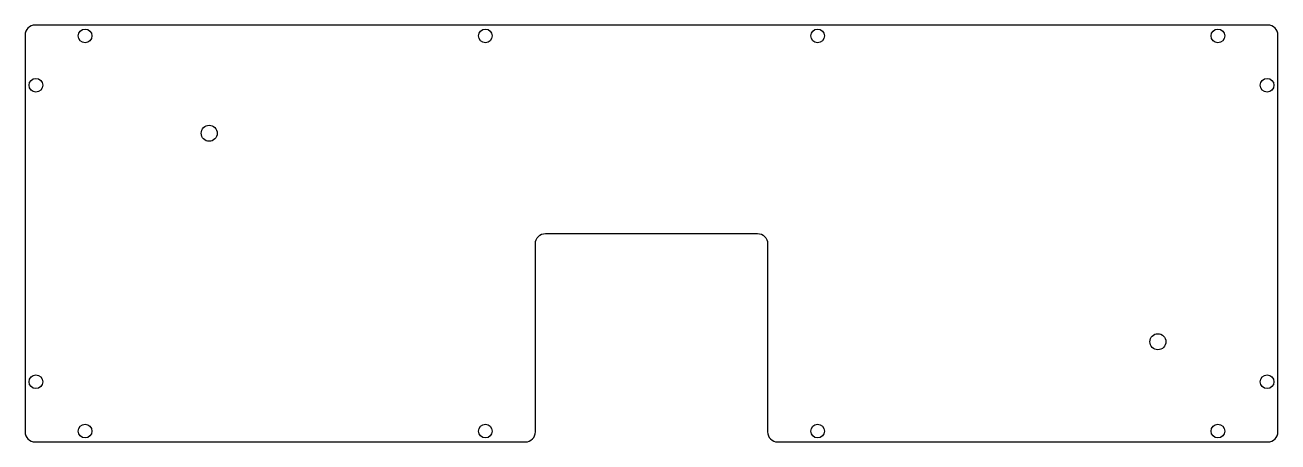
# Model space of a CAD drawing. Header units: millimetres. Extents: x -313 to 0, y -104 to 0.
import ezdxf

# ---------------------------------------------------------------- set-up
doc = ezdxf.new("R2010")
doc.units = ezdxf.units.MM
doc.layers.get('0').update_dxf_attribs({"linetype": 'CONTINUOUS'})

msp = doc.modelspace()

# ---------------------------------------------------------------- linework, layer by layer
msp.add_lwpolyline([(-310.5, 0, 0.414214), (-313, -2.5), (-313, -101.5, 0.414214), (-310.5, -104), (-188, -104, 0.414214), (-185.5, -101.5), (-185.5, -54.5, -0.414214), (-183, -52), (-130, -52, -0.414214), (-127.5, -54.5), (-127.5, -101.5, 0.414214), (-125, -104), (-2.5, -104, 0.414214), (0, -101.5), (0, -2.5, 0.414214), (-2.5, 0)], format="xyb", close=True)
for centre, radius in [((-298, -2.7), 1.7), ((-198, -2.7), 1.7), ((-115, -2.7), 1.7), ((-15, -2.7), 1.7), ((-310.3, -15), 1.7), ((-2.7, -15), 1.7), ((-267, -27), 2), ((-30, -79), 2), ((-310.3, -89), 1.7), ((-2.7, -89), 1.7), ((-298, -101.3), 1.7), ((-198, -101.3), 1.7), ((-115, -101.3), 1.7), ((-15, -101.3), 1.7)]:
    msp.add_circle(centre, radius)

doc.saveas('drawing.dxf')
